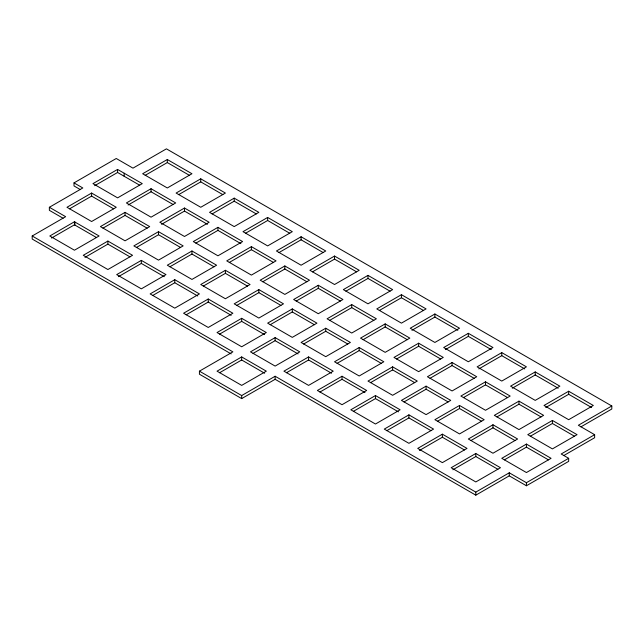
<?xml version="1.0" encoding="UTF-8"?>
<svg xmlns="http://www.w3.org/2000/svg" width="644" height="644" viewBox="0 0 644 644"><rect width="100%" height="100%" fill="white"/><g stroke="black" fill="none" stroke-linecap="round" stroke-linejoin="round"><path stroke-width="0.97" d="M80.411 189.634L74.012 185.939L74.012 182.888L116.258 158.496L132.978 168.148L166.426 148.845L611.8 405.978L611.8 409.021L580.928 426.851M63.08 218.244L49.363 210.33L49.363 207.279L82.81 187.968L74.012 182.888M117.578 169.42L92.961 183.637L117.611 197.861L142.252 183.637L117.578 169.42L117.578 172.471L94.66 185.705M91.609 193.055L66.968 207.279L91.609 221.512L116.258 207.279L91.609 193.055L91.609 196.106L69.52 208.857M231.148 353.902L32.2 239.045L32.2 235.994L65.648 216.682L49.363 207.279M167.311 159.511L142.662 173.743L167.311 187.968L191.952 173.743L167.311 159.511L167.311 162.562L145.214 175.321M74.446 221.761L49.805 235.994L74.446 250.218L99.096 235.994L74.446 221.761L74.446 224.812L51.504 238.063M151.05 188.716L126.409 202.949L151.05 217.173L175.699 202.949L151.05 188.716L151.05 191.767L128.108 205.009M125.057 212.359L100.416 226.591L125.057 240.824L149.706 226.591L125.057 212.359L125.057 215.41L102.968 228.169M200.751 178.823L176.11 193.055L200.751 207.279L225.4 193.055L200.751 178.823L200.751 181.874L178.662 194.633M107.894 241.073L83.253 255.306L107.894 269.53L132.543 255.306L107.894 241.073L107.894 244.124L84.952 257.375M184.498 208.028L159.857 222.252L184.498 236.485L209.147 222.252L184.498 208.028L184.498 211.079L161.555 224.321M158.505 231.671L133.863 245.903L158.505 260.128L183.154 245.903L158.505 231.671L158.505 234.722L180.602 247.481M136.407 247.481L158.505 234.722M234.199 198.135L209.558 212.359L234.199 226.591L258.848 212.359L234.199 198.135L234.199 201.186L212.109 213.937M141.342 260.385L116.701 274.61L141.342 288.842L165.991 274.61L141.342 260.385L141.342 263.436L164.284 276.678M118.399 276.678L141.342 263.436M217.946 227.34L193.305 241.564L217.946 255.797L242.595 241.564L217.946 227.34L217.946 230.383L240.896 243.633M195.848 243.142L217.946 230.383M191.952 250.983L167.311 265.215L191.952 279.44L216.601 265.215L191.952 250.983L191.952 254.034L169.855 266.793M267.646 217.447L243.005 231.671L267.646 245.903L292.296 231.671L267.646 217.447L267.646 220.489L245.549 233.249M174.79 279.697L150.141 293.922L174.79 308.154L199.431 293.922L174.79 279.697L174.79 282.74L197.732 295.99M152.692 295.499L174.79 282.74M251.393 246.644L226.752 260.876L251.393 275.101L276.043 260.876L251.393 246.644L251.393 249.695L229.296 262.454M225.4 270.295L200.751 284.519L225.4 298.752L250.049 284.519L225.4 270.295L225.4 273.346L203.303 286.097M301.094 236.759L276.453 250.983L301.094 265.215L325.743 250.983L301.094 236.759L301.094 239.801L278.997 252.561M208.237 299.009L183.588 313.234L208.237 327.466L232.878 313.234L208.237 299.009L208.237 302.052L231.18 315.302M186.14 314.811L208.237 302.052M284.841 265.956L260.2 280.188L284.841 294.413L309.49 280.188L284.841 265.956L284.841 269.007L306.938 281.766M262.744 281.766L284.841 269.007M258.848 289.607L234.199 303.831L258.848 318.064L283.489 303.831L258.848 289.607L258.848 292.65L236.751 305.409M334.542 256.062L309.901 270.295L334.542 284.519L359.191 270.295L334.542 256.062L334.542 259.113L312.445 271.873M241.685 318.313L217.036 332.546L241.685 346.77L266.326 332.546L241.685 318.313L241.685 321.364L264.628 334.614M219.588 334.123L241.685 321.364M318.289 285.268L293.64 299.5L318.289 313.725L342.93 299.5L318.289 285.268L318.289 288.319L296.192 301.07M292.296 308.911L267.646 323.143L292.296 337.376L316.937 323.143L292.296 308.911L292.296 311.962L270.198 324.721M563.766 455.558L594.637 437.735L594.637 434.684L561.19 453.996L568.668 458.319L568.668 461.362L526.422 485.761L509.259 475.852L475.811 495.156L275.133 379.3L241.685 398.604L199.431 374.212L199.431 371.161L232.878 351.857L32.2 235.994M367.99 275.374L343.341 289.607L367.99 303.831L392.631 289.607L367.99 275.374L367.99 278.425L390.087 291.185M345.892 291.185L367.99 278.425M241.685 356.937L217.036 371.161L241.685 385.394L266.326 371.161L241.685 356.937L241.685 359.988L264.628 373.23M275.133 337.625L250.484 351.857L275.133 366.082L299.774 351.857L275.133 337.625L275.133 340.676L298.075 353.926M219.588 372.739L241.685 359.988M253.036 353.435L275.133 340.676M351.737 304.58L327.088 318.804L351.737 333.037L376.378 318.804L351.737 304.58L351.737 307.631L329.639 320.382M325.743 328.223L301.094 342.455L325.743 356.679L350.384 342.455L325.743 328.223L325.743 331.274L347.832 344.033M303.646 344.033L325.743 331.274M401.437 294.686L376.788 308.911L401.437 323.143L426.078 308.911L401.437 294.686L401.437 297.737L379.34 310.488M199.431 371.161L241.685 395.561L275.133 376.249L475.811 492.113L509.259 472.801L526.422 482.71L568.668 458.319M308.581 356.937L283.932 371.161L308.581 385.394L333.222 371.161L308.581 356.937L308.581 359.988L331.523 373.23M286.483 372.739L308.581 359.988M385.184 323.892L360.535 338.116L385.184 352.349L409.826 338.116L385.184 323.892L385.184 326.935L363.087 339.694M359.191 347.535L334.542 361.767L359.191 375.991L383.832 361.767L359.191 347.535L359.191 350.586L381.28 363.345M337.094 363.345L359.191 350.586M434.885 313.998L410.236 328.223L434.885 342.455L459.526 328.223L434.885 313.998L434.885 317.049L411.935 330.292M342.02 376.249L317.379 390.473L342.02 404.706L366.669 390.473L342.02 376.249L342.02 379.3L364.971 392.542M319.931 392.051L342.02 379.3M418.632 343.196L393.983 357.428L418.632 371.66L443.273 357.428L418.632 343.196L418.632 346.247L440.721 359.006M396.535 359.006L418.632 346.247M392.631 366.847L367.99 381.071L392.631 395.303L417.28 381.071L392.631 366.847L392.631 369.898L414.728 382.649M370.542 382.649L392.631 369.898M468.333 333.31L443.684 347.535L468.333 361.767L492.974 347.535L468.333 333.31L468.333 336.353L445.382 349.603M375.468 395.561L350.827 409.785L375.468 424.018L400.117 409.785L375.468 395.561L375.468 398.604L398.419 411.854M353.379 411.363L375.468 398.604M452.08 362.508L427.431 376.74L452.08 390.964L476.721 376.74L452.08 362.508L452.08 365.559L474.169 378.318M429.983 378.318L452.08 365.559M426.078 386.159L401.437 400.383L426.078 414.615L450.728 400.383L426.078 386.159L426.078 389.201L403.989 401.961M501.781 352.614L477.132 366.847L501.781 381.071L526.422 366.847L501.781 352.614L501.781 355.665L478.83 368.915M408.916 414.865L384.275 429.097L408.916 443.322L433.565 429.097L408.916 414.865L408.916 417.916L431.013 430.675M386.819 430.675L408.916 417.916M485.52 381.82L460.879 396.052L485.52 410.276L510.169 396.052L485.52 381.82L485.52 384.871L507.617 397.63M463.43 397.63L485.52 384.871M459.526 405.47L434.885 419.695L459.526 433.927L484.175 419.695L459.526 405.47L459.526 408.513L481.623 421.273M437.429 421.273L459.526 408.513M535.22 371.926L510.579 386.159L535.22 400.383L559.869 386.159L535.22 371.926L535.22 374.977L558.171 388.227M512.278 388.227L535.22 374.977M442.364 434.177L417.723 448.409L442.364 462.634L467.013 448.409L442.364 434.177L442.364 437.228L419.421 450.478M518.967 401.132L494.326 415.356L518.967 429.588L543.616 415.356L518.967 401.132L518.967 404.182L496.878 416.934M492.974 424.774L468.333 439.007L492.974 453.231L517.623 439.007L492.974 424.774L492.974 427.825L470.877 440.585M568.668 391.238L544.027 405.47L568.668 419.695L593.317 405.47L568.668 391.238L568.668 394.289L545.726 407.531M475.811 453.489L451.17 467.721L475.811 481.945L500.46 467.721L475.811 453.489L475.811 456.54L452.869 469.782M552.415 420.443L527.774 434.668L552.415 448.9L577.064 434.668L552.415 420.443L552.415 423.486L530.318 436.246M526.422 444.086L501.781 458.319L526.422 472.543L551.071 458.319L526.422 444.086L526.422 447.137L548.519 459.897M504.324 459.897L526.422 447.137M611.8 405.978L578.352 425.281L594.637 434.684M167.311 162.562L189.4 175.321M200.751 181.874L222.848 194.633M234.199 201.186L256.296 213.937M267.646 220.489L289.744 233.249M301.094 239.801L323.191 252.561M334.542 259.113L356.639 271.873M401.437 297.737L423.535 310.488M434.885 317.049L457.828 330.292M468.333 336.353L491.275 349.603M501.781 355.665L524.723 368.915M568.668 394.289L591.619 407.531M117.578 172.471L139.668 185.198M151.05 191.767L173.147 204.518M184.498 211.079L207.448 224.321M251.393 249.695L273.491 262.454M318.289 288.319L340.386 301.07M351.737 307.631L373.834 320.382M385.184 326.935L407.282 339.694M518.967 404.182L541.065 416.934M552.415 423.486L574.512 436.246M91.609 196.106L113.706 208.857M125.057 215.41L147.154 228.169M191.952 254.034L214.049 266.793M225.4 273.346L247.497 286.097M258.848 292.65L280.945 305.409M292.296 311.962L314.393 324.721M426.078 389.201L448.176 401.961M492.974 427.825L515.071 440.585M74.446 224.812L96.503 237.547M107.894 244.124L129.991 256.884M442.364 437.228L464.461 449.987M475.811 456.54L497.909 469.291M526.422 482.71L526.422 485.761M509.259 472.801L509.259 475.852M475.811 492.113L475.811 495.156M275.133 376.249L275.133 379.3M241.685 395.561L241.685 398.604M124.187 173.228L124.187 176.279M74.889 222.019L74.889 225.07"/></g></svg>
